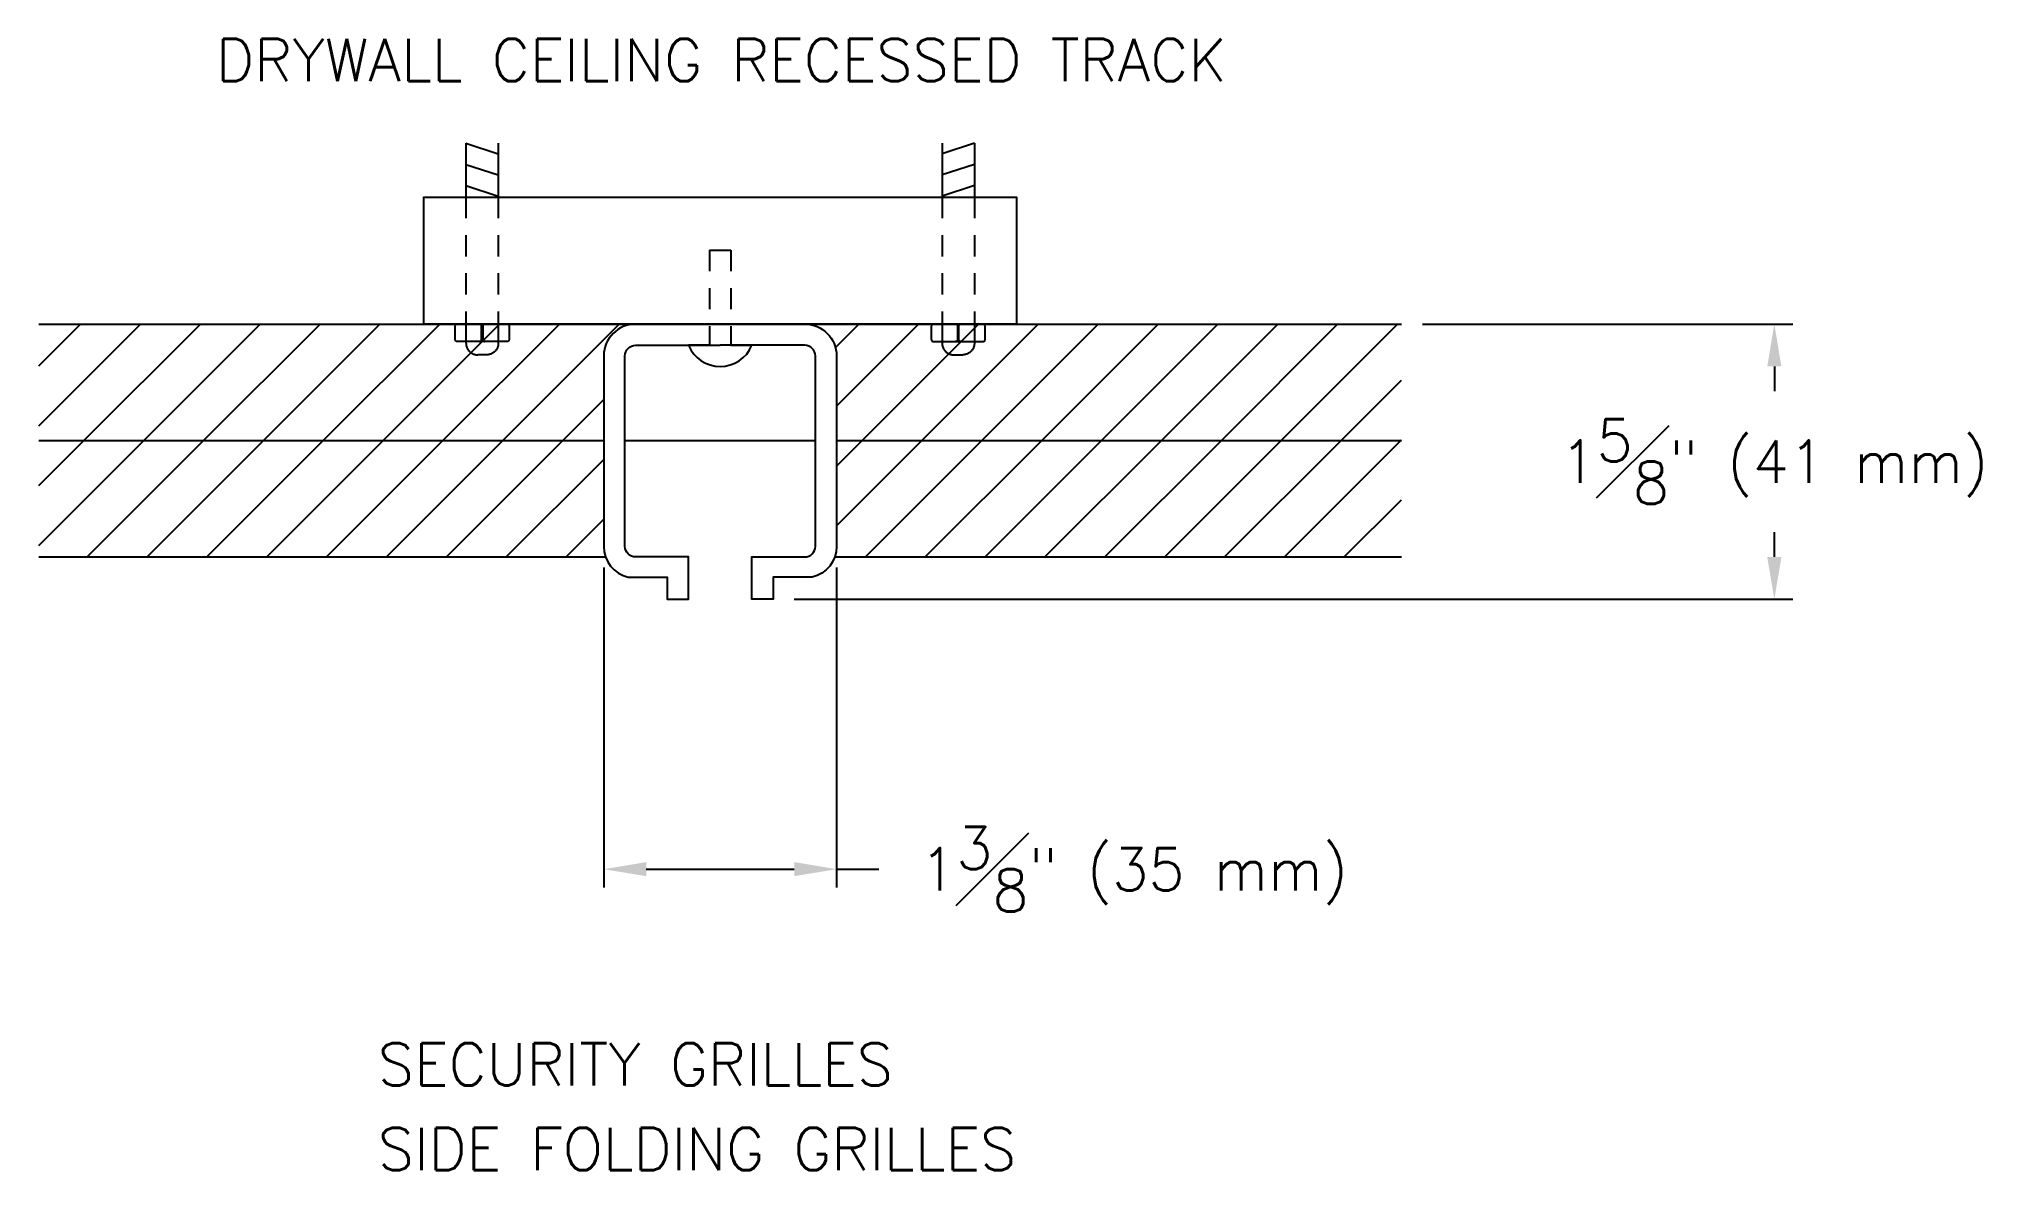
# Model space of a CAD drawing. Extents: x 0 to 11.5, y -1.6 to 5.1.
import ezdxf

# ---------------------------------------------------------------- set-up
doc = ezdxf.new("R2010")
doc.units = 0
doc.header["$MEASUREMENT"] = 0
doc.linetypes.add('HIDDEN2', pattern=[0.1875, 0.125, -0.0625])
doc.layers.get('0').update_dxf_attribs({"linetype": 'CONTINUOUS'})
doc.layers.get('DEFPOINTS').update_dxf_attribs({"linetype": 'CONTINUOUS'})
for name, color, linetype in [('R-ANNO-DIMS', 3, 'CONTINUOUS'), ('R-ANNO-TEXT', 6, 'CONTINUOUS'), ('R-SWTS-DET1', 1, 'CONTINUOUS'), ('R-SWTS-DET2', 4, 'CONTINUOUS'), ('R-SWTS-PAT1', 5, 'CONTINUOUS')]:
    doc.layers.add(name, color=color, linetype=linetype)
doc.styles.add('SWTSTEXT', font='romans.shx')
doc.dimstyles.new('SWTSARCH', dxfattribs={"dimscale": 2, "dimtxt": 0.125, "dimasz": 0.125, "dimexe": 0.054688, "dimexo": 0.0625, "dimgap": 0.0625, "dimtad": 0, "dimtih": 1, "dimtoh": 1, "dimdec": 4, "dimzin": 3, "dimdsep": 46, "dimlunit": 4, "dimtxsty": 'SWTSTEXT', "dimcen": 0.1875, "dimdle": 0.179688, "dimclrd": 256, "dimclre": 256, "dimclrt": 256, "dimaunit": 1, "dimadec": 0, "dimazin": 0, "dimtfac": 1, "dimtdec": 4, "dimtofl": 0, "dimtmove": 0, "dimatfit": 3, "dimfxl": 0, "dimfrac": 1, "dimtolj": 1, "dimtzin": 3, "dimarcsym": 0})

# ---------------------------------------------------------------- blocks, each defined once
blk = doc.blocks.new('*D7')
at = {"layer": 'DEFPOINTS', "color": 0, "linetype": 'Continuous'}
for p in [(3.341, 2.076, 0), (4.716, 2.076, 0), (4.716, 0.169)]:
    blk.add_point(p, dxfattribs=at)
at = {"layer": 'R-ANNO-DIMS', "linetype": 'Continuous', "lineweight": -2}
for p, q in [((3.341, 1.951), (3.341, 0.06)), ((4.716, 1.951), (4.716, 0.06)), ((3.591, 0.169), (4.466, 0.169)), ((4.716, 0.169), (4.966, 0.169))]:
    blk.add_line(p, q, dxfattribs=at)
at = {"layer": 'R-ANNO-DIMS', "linetype": 'Continuous'}
for points in [[(3.591, 0.211), (3.591, 0.128), (3.341, 0.169)], [(4.466, 0.211), (4.466, 0.128), (4.716, 0.169)]]:
    blk.add_solid(points, dxfattribs=at)
at = {"layer": 'R-ANNO-DIMS', "linetype": 'Continuous', "insert": (6.472, 0.169), "char_height": 0.25, "attachment_point": 5, "style": 'SWTSTEXT'}
blk.add_mtext('\\A1;1{\\H1.000000x;\\S3#8;}" (35 mm)', dxfattribs=at)
blk = doc.blocks.new('*D8')
at = {"layer": 'DEFPOINTS', "color": 0, "linetype": 'Continuous'}
for p in [(8.052, 3.388), (4.341, 1.763, 0), (10.254, 1.763)]:
    blk.add_point(p, dxfattribs=at)
at = {"layer": 'R-ANNO-DIMS', "linetype": 'Continuous', "lineweight": -2}
for p, q in [((8.177, 3.388), (10.363, 3.388)), ((10.254, 3.138), (10.254, 2.992)), ((10.254, 2.013), (10.254, 2.159)), ((4.466, 1.763), (10.363, 1.763))]:
    blk.add_line(p, q, dxfattribs=at)
at = {"layer": 'R-ANNO-DIMS', "linetype": 'Continuous'}
for points in [[(10.212, 3.138), (10.296, 3.138), (10.254, 3.388)], [(10.212, 2.013), (10.296, 2.013), (10.254, 1.763)]]:
    blk.add_solid(points, dxfattribs=at)
at = {"layer": 'R-ANNO-DIMS', "linetype": 'Continuous', "insert": (10.254, 2.576), "char_height": 0.25, "attachment_point": 5, "style": 'SWTSTEXT'}
blk.add_mtext('\\A1;1{\\H1.000000x;\\S5#8;}" (41 mm)', dxfattribs=at)
blk = doc.blocks.new('*U4')
at = {"layer": 'R-SWTS-DET2', "linetype": 'Continuous'}
for points in [[(5.42, 3.388, 0), (5.419, 3.388, 0), (5.418, 3.388, 0)], [(5.42, 3.388, 0), (5.418, 3.388, 0), (5.418, 3.388, 0)], [(5.42, 3.388, 0), (5.418, 3.388, 0), (5.418, 3.388, 0)], [(5.42, 3.388, 0), (5.421, 3.388, 0), (5.419, 3.388, 0)], [(5.42, 3.388, 0), (5.422, 3.387, 0), (5.448, 3.388, 0)], [(5.42, 3.388, 0), (5.45, 3.388, 0), (5.45, 3.388, 0)], [(5.42, 3.388, 0), (5.45, 3.388, 0), (5.45, 3.388, 0)], [(5.42, 3.388, 0), (5.45, 3.388, 0), (5.449, 3.388, 0)], [(5.42, 3.388, 0), (5.449, 3.388, 0), (5.447, 3.388, 0)], [(5.42, 3.388, 0), (5.447, 3.388, 0), (5.445, 3.388, 0)], [(5.42, 3.388, 0), (5.445, 3.388, 0), (5.443, 3.388, 0)], [(5.42, 3.388, 0), (5.443, 3.388, 0), (5.44, 3.388, 0)], [(5.42, 3.388, 0), (5.44, 3.388, 0), (5.434, 3.388, 0)], [(5.42, 3.388, 0), (5.434, 3.388, 0), (5.428, 3.388, 0)], [(5.42, 3.388, 0), (5.428, 3.388, 0), (5.425, 3.388, 0)], [(5.42, 3.388, 0), (5.425, 3.388, 0), (5.423, 3.388, 0)], [(5.42, 3.388, 0), (5.423, 3.388, 0), (5.421, 3.388, 0)], [(5.45, 3.388, 0), (5.42, 3.388, 0), (5.448, 3.388, 0)], [(5.448, 3.388, 0), (5.422, 3.387, 0), (5.445, 3.387, 0)], [(5.422, 3.387, 0), (5.425, 3.386, 0), (5.445, 3.387, 0)], [(5.445, 3.387, 0), (5.425, 3.386, 0), (5.443, 3.386, 0)], [(5.425, 3.386, 0), (5.427, 3.384, 0), (5.443, 3.386, 0)], [(5.443, 3.386, 0), (5.427, 3.384, 0), (5.441, 3.384, 0)], [(5.427, 3.384, 0), (5.428, 3.382, 0), (5.441, 3.384, 0)], [(5.441, 3.384, 0), (5.428, 3.382, 0), (5.44, 3.382, 0)], [(5.428, 3.382, 0), (5.429, 3.38, 0), (5.44, 3.382, 0)], [(5.44, 3.382, 0), (5.429, 3.38, 0), (5.439, 3.38, 0)], [(5.429, 3.38, 0), (5.43, 3.378, 0), (5.439, 3.38, 0)], [(5.439, 3.38, 0), (5.43, 3.378, 0), (5.438, 3.378, 0)], [(5.438, 3.378, 0), (5.43, 3.375, 0), (5.438, 3.375, 0)], [(5.43, 3.378, 0), (5.43, 3.375, 0), (5.438, 3.378, 0)], [(5.438, 3.375, 0), (5.43, 3.374, 0), (5.438, 3.374, 0)], [(5.43, 3.375, 0), (5.43, 3.374, 0), (5.438, 3.375, 0)], [(5.438, 3.375, 0), (5.43, 3.375, 0), (5.438, 3.375, 0)], [(5.43, 3.375, 0), (5.43, 3.375, 0), (5.438, 3.375, 0)], [(5.438, 3.374, 0), (5.43, 3.373, 0), (5.438, 3.373, 0)], [(5.43, 3.374, 0), (5.43, 3.373, 0), (5.438, 3.374, 0)], [(5.438, 3.373, 0), (5.43, 3.372, 0), (5.438, 3.372, 0)], [(5.43, 3.373, 0), (5.43, 3.372, 0), (5.438, 3.373, 0)], [(5.438, 3.372, 0), (5.43, 3.37, 0), (5.438, 3.37, 0)], [(5.43, 3.372, 0), (5.43, 3.37, 0), (5.438, 3.372, 0)], [(5.438, 3.37, 0), (5.43, 3.368, 0), (5.438, 3.368, 0)], [(5.43, 3.37, 0), (5.43, 3.368, 0), (5.438, 3.37, 0)], [(5.438, 3.368, 0), (5.43, 3.366, 0), (5.438, 3.366, 0)], [(5.43, 3.368, 0), (5.43, 3.366, 0), (5.438, 3.368, 0)], [(5.438, 3.366, 0), (5.43, 3.363, 0), (5.438, 3.363, 0)], [(5.43, 3.366, 0), (5.43, 3.363, 0), (5.438, 3.366, 0)], [(5.438, 3.363, 0), (5.43, 3.36, 0), (5.438, 3.36, 0)], [(5.43, 3.363, 0), (5.43, 3.36, 0), (5.438, 3.363, 0)], [(5.438, 3.36, 0), (5.43, 3.357, 0), (5.438, 3.357, 0)], [(5.43, 3.36, 0), (5.43, 3.357, 0), (5.438, 3.36, 0)], [(5.438, 3.357, 0), (5.43, 3.351, 0), (5.438, 3.351, 0)], [(5.43, 3.357, 0), (5.43, 3.351, 0), (5.438, 3.357, 0)], [(5.438, 3.351, 0), (5.43, 3.344, 0), (5.438, 3.344, 0)], [(5.43, 3.351, 0), (5.43, 3.344, 0), (5.438, 3.351, 0)], [(5.438, 3.344, 0), (5.43, 3.336, 0), (5.438, 3.336, 0)], [(5.43, 3.344, 0), (5.43, 3.336, 0), (5.438, 3.344, 0)], [(5.438, 3.336, 0), (5.43, 3.329, 0), (5.438, 3.329, 0)], [(5.43, 3.336, 0), (5.43, 3.329, 0), (5.438, 3.336, 0)], [(5.438, 3.329, 0), (5.43, 3.322, 0), (5.438, 3.322, 0)], [(5.43, 3.329, 0), (5.43, 3.322, 0), (5.438, 3.329, 0)], [(5.448, 3.285, 0), (5.418, 3.285, 0), (5.419, 3.285, 0)], [(5.448, 3.285, 0), (5.418, 3.285, 0), (5.418, 3.285, 0)], [(5.448, 3.285, 0), (5.418, 3.285, 0), (5.418, 3.285, 0)], [(5.42, 3.285, 0), (5.418, 3.285, 0), (5.448, 3.285, 0)], [(5.448, 3.285, 0), (5.419, 3.285, 0), (5.421, 3.285, 0)], [(5.445, 3.286, 0), (5.42, 3.285, 0), (5.448, 3.285, 0)], [(5.422, 3.286, 0), (5.42, 3.285, 0), (5.445, 3.286, 0)], [(5.448, 3.285, 0), (5.421, 3.285, 0), (5.423, 3.285, 0)], [(5.443, 3.287, 0), (5.422, 3.286, 0), (5.445, 3.286, 0)], [(5.425, 3.287, 0), (5.422, 3.286, 0), (5.443, 3.287, 0)], [(5.448, 3.285, 0), (5.423, 3.285, 0), (5.425, 3.285, 0)], [(5.441, 3.288, 0), (5.425, 3.287, 0), (5.443, 3.287, 0)], [(5.427, 3.288, 0), (5.425, 3.287, 0), (5.441, 3.288, 0)], [(5.448, 3.285, 0), (5.425, 3.285, 0), (5.428, 3.285, 0)], [(5.44, 3.29, 0), (5.427, 3.288, 0), (5.441, 3.288, 0)], [(5.428, 3.29, 0), (5.427, 3.288, 0), (5.44, 3.29, 0)], [(5.439, 3.292, 0), (5.428, 3.29, 0), (5.44, 3.29, 0)], [(5.429, 3.292, 0), (5.428, 3.29, 0), (5.439, 3.292, 0)], [(5.448, 3.285, 0), (5.428, 3.285, 0), (5.434, 3.285, 0)], [(5.438, 3.295, 0), (5.429, 3.292, 0), (5.439, 3.292, 0)], [(5.43, 3.295, 0), (5.429, 3.292, 0), (5.438, 3.295, 0)], [(5.438, 3.322, 0), (5.43, 3.315, 0), (5.438, 3.315, 0)], [(5.43, 3.322, 0), (5.43, 3.315, 0), (5.438, 3.322, 0)], [(5.438, 3.315, 0), (5.43, 3.312, 0), (5.438, 3.312, 0)], [(5.43, 3.315, 0), (5.43, 3.312, 0), (5.438, 3.315, 0)], [(5.438, 3.312, 0), (5.43, 3.31, 0), (5.438, 3.31, 0)], [(5.43, 3.312, 0), (5.43, 3.31, 0), (5.438, 3.312, 0)], [(5.438, 3.31, 0), (5.43, 3.307, 0), (5.438, 3.307, 0)], [(5.43, 3.31, 0), (5.43, 3.307, 0), (5.438, 3.31, 0)], [(5.438, 3.307, 0), (5.43, 3.305, 0), (5.438, 3.305, 0)], [(5.43, 3.307, 0), (5.43, 3.305, 0), (5.438, 3.307, 0)], [(5.438, 3.305, 0), (5.43, 3.303, 0), (5.438, 3.303, 0)], [(5.43, 3.305, 0), (5.43, 3.303, 0), (5.438, 3.305, 0)], [(5.438, 3.303, 0), (5.43, 3.301, 0), (5.438, 3.301, 0)], [(5.43, 3.303, 0), (5.43, 3.301, 0), (5.438, 3.303, 0)], [(5.438, 3.301, 0), (5.43, 3.299, 0), (5.438, 3.299, 0)], [(5.43, 3.301, 0), (5.43, 3.299, 0), (5.438, 3.301, 0)], [(5.438, 3.299, 0), (5.43, 3.298, 0), (5.438, 3.298, 0)], [(5.43, 3.299, 0), (5.43, 3.298, 0), (5.438, 3.299, 0)], [(5.438, 3.298, 0), (5.43, 3.297, 0), (5.438, 3.297, 0)], [(5.43, 3.298, 0), (5.43, 3.297, 0), (5.438, 3.298, 0)], [(5.438, 3.298, 0), (5.43, 3.298, 0), (5.438, 3.298, 0)], [(5.43, 3.298, 0), (5.43, 3.298, 0), (5.438, 3.298, 0)], [(5.438, 3.297, 0), (5.43, 3.295, 0), (5.438, 3.295, 0)], [(5.43, 3.297, 0), (5.43, 3.295, 0), (5.438, 3.297, 0)], [(5.448, 3.285, 0), (5.434, 3.285, 0), (5.44, 3.285, 0)], [(5.448, 3.285, 0), (5.44, 3.285, 0), (5.443, 3.285, 0)], [(5.448, 3.285, 0), (5.443, 3.285, 0), (5.445, 3.285, 0)], [(5.448, 3.285, 0), (5.445, 3.285, 0), (5.447, 3.285, 0)], [(5.448, 3.285, 0), (5.447, 3.285, 0), (5.449, 3.285, 0)], [(5.448, 3.285, 0), (5.45, 3.285, 0), (5.45, 3.285, 0)], [(5.448, 3.285, 0), (5.45, 3.285, 0), (5.45, 3.285, 0)], [(5.448, 3.285, 0), (5.449, 3.285, 0), (5.45, 3.285, 0)]]:
    blk.add_solid(points, dxfattribs=at)
blk = doc.blocks.new('*U3')
at = {"layer": 'R-SWTS-DET2', "linetype": 'Continuous', "extrusion": (0, 0, -1)}
for points in [[(-2.636, 3.388, 0), (-2.606, 3.388, 0), (-2.607, 3.388, 0)], [(-2.636, 3.388, 0), (-2.606, 3.388, 0), (-2.606, 3.388, 0)], [(-2.636, 3.388, 0), (-2.606, 3.388, 0), (-2.606, 3.388, 0)], [(-2.606, 3.388, 0), (-2.636, 3.388, 0), (-2.608, 3.388, 0)], [(-2.636, 3.388, 0), (-2.607, 3.388, 0), (-2.609, 3.388, 0)], [(-2.608, 3.388, 0), (-2.634, 3.387, 0), (-2.611, 3.387, 0)], [(-2.636, 3.388, 0), (-2.634, 3.387, 0), (-2.608, 3.388, 0)], [(-2.636, 3.388, 0), (-2.609, 3.388, 0), (-2.611, 3.388, 0)], [(-2.636, 3.388, 0), (-2.611, 3.388, 0), (-2.614, 3.388, 0)], [(-2.611, 3.387, 0), (-2.632, 3.386, 0), (-2.613, 3.386, 0)], [(-2.634, 3.387, 0), (-2.632, 3.386, 0), (-2.611, 3.387, 0)], [(-2.613, 3.386, 0), (-2.63, 3.384, 0), (-2.615, 3.384, 0)], [(-2.632, 3.386, 0), (-2.63, 3.384, 0), (-2.613, 3.386, 0)], [(-2.636, 3.388, 0), (-2.614, 3.388, 0), (-2.616, 3.388, 0)], [(-2.615, 3.384, 0), (-2.628, 3.382, 0), (-2.616, 3.382, 0)], [(-2.63, 3.384, 0), (-2.628, 3.382, 0), (-2.615, 3.384, 0)], [(-2.636, 3.388, 0), (-2.616, 3.388, 0), (-2.622, 3.388, 0)], [(-2.616, 3.382, 0), (-2.627, 3.38, 0), (-2.618, 3.38, 0)], [(-2.628, 3.382, 0), (-2.627, 3.38, 0), (-2.616, 3.382, 0)], [(-2.618, 3.38, 0), (-2.626, 3.378, 0), (-2.618, 3.378, 0)], [(-2.627, 3.38, 0), (-2.626, 3.378, 0), (-2.618, 3.38, 0)], [(-2.618, 3.378, 0), (-2.626, 3.375, 0), (-2.619, 3.375, 0)], [(-2.626, 3.378, 0), (-2.626, 3.375, 0), (-2.618, 3.378, 0)], [(-2.619, 3.375, 0), (-2.626, 3.374, 0), (-2.619, 3.374, 0)], [(-2.626, 3.375, 0), (-2.626, 3.374, 0), (-2.619, 3.375, 0)], [(-2.619, 3.375, 0), (-2.626, 3.375, 0), (-2.619, 3.375, 0)], [(-2.626, 3.375, 0), (-2.626, 3.375, 0), (-2.619, 3.375, 0)], [(-2.619, 3.374, 0), (-2.626, 3.373, 0), (-2.619, 3.373, 0)], [(-2.626, 3.374, 0), (-2.626, 3.373, 0), (-2.619, 3.374, 0)], [(-2.619, 3.373, 0), (-2.626, 3.372, 0), (-2.619, 3.372, 0)], [(-2.626, 3.373, 0), (-2.626, 3.372, 0), (-2.619, 3.373, 0)], [(-2.619, 3.372, 0), (-2.626, 3.37, 0), (-2.619, 3.37, 0)], [(-2.626, 3.372, 0), (-2.626, 3.37, 0), (-2.619, 3.372, 0)], [(-2.619, 3.37, 0), (-2.626, 3.368, 0), (-2.619, 3.368, 0)], [(-2.626, 3.37, 0), (-2.626, 3.368, 0), (-2.619, 3.37, 0)], [(-2.619, 3.368, 0), (-2.626, 3.366, 0), (-2.619, 3.366, 0)], [(-2.626, 3.368, 0), (-2.626, 3.366, 0), (-2.619, 3.368, 0)], [(-2.619, 3.366, 0), (-2.626, 3.363, 0), (-2.619, 3.363, 0)], [(-2.626, 3.366, 0), (-2.626, 3.363, 0), (-2.619, 3.366, 0)], [(-2.619, 3.363, 0), (-2.626, 3.36, 0), (-2.619, 3.36, 0)], [(-2.626, 3.363, 0), (-2.626, 3.36, 0), (-2.619, 3.363, 0)], [(-2.619, 3.36, 0), (-2.626, 3.357, 0), (-2.619, 3.357, 0)], [(-2.626, 3.36, 0), (-2.626, 3.357, 0), (-2.619, 3.36, 0)], [(-2.619, 3.357, 0), (-2.626, 3.351, 0), (-2.619, 3.351, 0)], [(-2.626, 3.357, 0), (-2.626, 3.351, 0), (-2.619, 3.357, 0)], [(-2.619, 3.351, 0), (-2.626, 3.344, 0), (-2.619, 3.344, 0)], [(-2.626, 3.351, 0), (-2.626, 3.344, 0), (-2.619, 3.351, 0)], [(-2.619, 3.344, 0), (-2.626, 3.336, 0), (-2.619, 3.336, 0)], [(-2.626, 3.344, 0), (-2.626, 3.336, 0), (-2.619, 3.344, 0)], [(-2.619, 3.336, 0), (-2.626, 3.329, 0), (-2.619, 3.329, 0)], [(-2.626, 3.336, 0), (-2.626, 3.329, 0), (-2.619, 3.336, 0)], [(-2.619, 3.329, 0), (-2.626, 3.322, 0), (-2.619, 3.322, 0)], [(-2.626, 3.329, 0), (-2.626, 3.322, 0), (-2.619, 3.329, 0)], [(-2.636, 3.388, 0), (-2.622, 3.388, 0), (-2.628, 3.388, 0)], [(-2.636, 3.388, 0), (-2.628, 3.388, 0), (-2.631, 3.388, 0)], [(-2.636, 3.388, 0), (-2.631, 3.388, 0), (-2.634, 3.388, 0)], [(-2.636, 3.388, 0), (-2.634, 3.388, 0), (-2.636, 3.388, 0)], [(-2.636, 3.388, 0), (-2.639, 3.388, 0), (-2.639, 3.388, 0)], [(-2.636, 3.388, 0), (-2.638, 3.388, 0), (-2.639, 3.388, 0)], [(-2.636, 3.388, 0), (-2.637, 3.388, 0), (-2.638, 3.388, 0)], [(-2.636, 3.388, 0), (-2.636, 3.388, 0), (-2.637, 3.388, 0)], [(-2.608, 3.285, 0), (-2.607, 3.285, 0), (-2.606, 3.285, 0)], [(-2.608, 3.285, 0), (-2.606, 3.285, 0), (-2.606, 3.285, 0)], [(-2.608, 3.285, 0), (-2.606, 3.285, 0), (-2.606, 3.285, 0)], [(-2.608, 3.285, 0), (-2.609, 3.285, 0), (-2.607, 3.285, 0)], [(-2.611, 3.286, 0), (-2.636, 3.285, 0), (-2.608, 3.285, 0)], [(-2.608, 3.285, 0), (-2.639, 3.285, 0), (-2.639, 3.285, 0)], [(-2.608, 3.285, 0), (-2.639, 3.285, 0), (-2.638, 3.285, 0)], [(-2.608, 3.285, 0), (-2.638, 3.285, 0), (-2.637, 3.285, 0)], [(-2.608, 3.285, 0), (-2.637, 3.285, 0), (-2.636, 3.285, 0)], [(-2.608, 3.285, 0), (-2.636, 3.285, 0), (-2.634, 3.285, 0)], [(-2.608, 3.285, 0), (-2.634, 3.285, 0), (-2.631, 3.285, 0)], [(-2.608, 3.285, 0), (-2.631, 3.285, 0), (-2.628, 3.285, 0)], [(-2.608, 3.285, 0), (-2.628, 3.285, 0), (-2.622, 3.285, 0)], [(-2.608, 3.285, 0), (-2.622, 3.285, 0), (-2.616, 3.285, 0)], [(-2.608, 3.285, 0), (-2.616, 3.285, 0), (-2.614, 3.285, 0)], [(-2.608, 3.285, 0), (-2.614, 3.285, 0), (-2.611, 3.285, 0)], [(-2.608, 3.285, 0), (-2.611, 3.285, 0), (-2.609, 3.285, 0)], [(-2.636, 3.285, 0), (-2.639, 3.285, 0), (-2.608, 3.285, 0)], [(-2.613, 3.287, 0), (-2.634, 3.286, 0), (-2.611, 3.286, 0)], [(-2.634, 3.286, 0), (-2.636, 3.285, 0), (-2.611, 3.286, 0)], [(-2.615, 3.288, 0), (-2.632, 3.287, 0), (-2.613, 3.287, 0)], [(-2.632, 3.287, 0), (-2.634, 3.286, 0), (-2.613, 3.287, 0)], [(-2.616, 3.29, 0), (-2.63, 3.288, 0), (-2.615, 3.288, 0)], [(-2.63, 3.288, 0), (-2.632, 3.287, 0), (-2.615, 3.288, 0)], [(-2.618, 3.292, 0), (-2.628, 3.29, 0), (-2.616, 3.29, 0)], [(-2.628, 3.29, 0), (-2.63, 3.288, 0), (-2.616, 3.29, 0)], [(-2.619, 3.297, 0), (-2.626, 3.295, 0), (-2.618, 3.295, 0)], [(-2.618, 3.295, 0), (-2.627, 3.292, 0), (-2.618, 3.292, 0)], [(-2.626, 3.295, 0), (-2.627, 3.292, 0), (-2.618, 3.295, 0)], [(-2.627, 3.292, 0), (-2.628, 3.29, 0), (-2.618, 3.292, 0)], [(-2.619, 3.322, 0), (-2.626, 3.315, 0), (-2.619, 3.315, 0)], [(-2.626, 3.322, 0), (-2.626, 3.315, 0), (-2.619, 3.322, 0)], [(-2.619, 3.315, 0), (-2.626, 3.312, 0), (-2.619, 3.312, 0)], [(-2.626, 3.315, 0), (-2.626, 3.312, 0), (-2.619, 3.315, 0)], [(-2.619, 3.312, 0), (-2.626, 3.31, 0), (-2.619, 3.31, 0)], [(-2.626, 3.312, 0), (-2.626, 3.31, 0), (-2.619, 3.312, 0)], [(-2.619, 3.31, 0), (-2.626, 3.307, 0), (-2.619, 3.307, 0)], [(-2.626, 3.31, 0), (-2.626, 3.307, 0), (-2.619, 3.31, 0)], [(-2.619, 3.307, 0), (-2.626, 3.305, 0), (-2.619, 3.305, 0)], [(-2.626, 3.307, 0), (-2.626, 3.305, 0), (-2.619, 3.307, 0)], [(-2.619, 3.305, 0), (-2.626, 3.303, 0), (-2.619, 3.303, 0)], [(-2.626, 3.305, 0), (-2.626, 3.303, 0), (-2.619, 3.305, 0)], [(-2.619, 3.303, 0), (-2.626, 3.301, 0), (-2.619, 3.301, 0)], [(-2.626, 3.303, 0), (-2.626, 3.301, 0), (-2.619, 3.303, 0)], [(-2.619, 3.301, 0), (-2.626, 3.299, 0), (-2.619, 3.299, 0)], [(-2.626, 3.301, 0), (-2.626, 3.299, 0), (-2.619, 3.301, 0)], [(-2.619, 3.299, 0), (-2.626, 3.298, 0), (-2.619, 3.298, 0)], [(-2.626, 3.299, 0), (-2.626, 3.298, 0), (-2.619, 3.299, 0)], [(-2.619, 3.298, 0), (-2.626, 3.297, 0), (-2.619, 3.297, 0)], [(-2.626, 3.298, 0), (-2.626, 3.297, 0), (-2.619, 3.298, 0)], [(-2.619, 3.298, 0), (-2.626, 3.298, 0), (-2.619, 3.298, 0)], [(-2.626, 3.298, 0), (-2.626, 3.298, 0), (-2.619, 3.298, 0)], [(-2.626, 3.297, 0), (-2.626, 3.295, 0), (-2.619, 3.297, 0)]]:
    blk.add_solid(points, dxfattribs=at)
blk = doc.blocks.new('*X2')
at = {"color": 0, "linetype": 'Continuous'}
for p, q in [((0.004, 2.788, 0), (0.604, 3.388, 0)), ((0.004, 3.142, 0), (0.25, 3.388, 0)), ((0.27, 2.701, 0), (0.958, 3.388, 0)), ((0.624, 2.701, 0), (1.311, 3.388, 0)), ((0.977, 2.701, 0), (1.665, 3.388, 0)), ((1.331, 2.701, 0), (2.018, 3.388, 0)), ((1.684, 2.701, 0), (2.372, 3.388, 0)), ((2.038, 2.701, 0), (2.725, 3.388, 0)), ((2.391, 2.701, 0), (3.079, 3.388, 0)), ((2.745, 2.701, 0), (3.432, 3.388, 0)), ((4.709, 3.25, 0), (4.847, 3.388, 0)), ((4.716, 2.904, 0), (5.2, 3.388, 0)), ((4.866, 2.701, 0), (5.554, 3.388, 0)), ((5.22, 2.701, 0), (5.907, 3.388, 0)), ((5.573, 2.701, 0), (6.261, 3.388, 0)), ((5.927, 2.701, 0), (6.614, 3.388, 0)), ((6.28, 2.701, 0), (6.968, 3.388, 0)), ((6.634, 2.701, 0), (7.321, 3.388, 0)), ((6.988, 2.701, 0), (7.675, 3.388, 0)), ((7.341, 2.701, 0), (8.029, 3.388, 0)), ((7.695, 2.701, 0), (8.052, 3.058, 0)), ((3.098, 2.701, 0), (3.341, 2.943, 0)), ((0.004, 2.081, 0), (0.624, 2.701, 0)), ((0.004, 2.435, 0), (0.27, 2.701, 0)), ((0.29, 2.013, 0), (0.977, 2.701, 0)), ((0.643, 2.013, 0), (1.331, 2.701, 0)), ((0.997, 2.013, 0), (1.684, 2.701, 0)), ((1.35, 2.013, 0), (2.038, 2.701, 0)), ((1.704, 2.013, 0), (2.391, 2.701, 0)), ((2.057, 2.013, 0), (2.745, 2.701, 0)), ((2.411, 2.013, 0), (3.098, 2.701, 0)), ((4.716, 2.196, 0), (5.22, 2.701, 0)), ((4.716, 2.55, 0), (4.866, 2.701, 0)), ((4.886, 2.013, 0), (5.573, 2.701, 0)), ((5.239, 2.013, 0), (5.927, 2.701, 0)), ((5.593, 2.013, 0), (6.28, 2.701, 0)), ((5.946, 2.013, 0), (6.634, 2.701, 0)), ((6.3, 2.013, 0), (6.988, 2.701, 0)), ((6.654, 2.013, 0), (7.341, 2.701, 0)), ((7.007, 2.013, 0), (7.695, 2.701, 0)), ((7.361, 2.013, 0), (8.048, 2.701, 0)), ((8.048, 2.701, 0), (8.052, 2.705, 0)), ((2.764, 2.013, 0), (3.341, 2.589, 0)), ((7.714, 2.013, 0), (8.052, 2.351, 0)), ((3.118, 2.013, 0), (3.341, 2.236, 0))]:
    blk.add_line(p, q, dxfattribs=at)

msp = doc.modelspace()

# ---------------------------------------------------------------- linework, layer by layer
at = {"layer": 'R-SWTS-DET1', "linetype": 'Continuous'}
for p, q in [((0.00414, 3.38806, 0), (8.05219, 3.38806, 0)), ((0.00414, 2.70056, 0), (3.34066, 2.70056, 0)), ((3.46566, 2.70056, 0), (4.59066, 2.70056, 0)), ((4.71566, 2.70056, 0), (8.05219, 2.70056, 0)), ((0.00414, 2.01306, 0), (3.35139, 2.01306, 0)), ((4.70494, 2.01306, 0), (8.05219, 2.01306, 0))]:
    msp.add_line(p, q, dxfattribs=at)
at = {"layer": 'R-SWTS-DET1', "linetype": 'Continuous', "flags": 128}
msp.add_lwpolyline([(2.27816, 3.38806), (2.27816, 4.13806), (5.77816, 4.13806), (5.77816, 3.38806)], close=True, dxfattribs=at)
for points in [[(4.02816, 3.38806), (3.52816, 3.38806, 0.41421356), (3.34066, 3.20056), (3.34066, 2.07556, 0.34834116), (3.48542, 1.893), (3.71566, 1.893), (3.71566, 1.76306), (3.84066, 1.76306), (3.84066, 2.01306), (3.52816, 2.01306, -0.41421356), (3.46566, 2.07556), (3.46566, 3.20056, -0.41421356), (3.52816, 3.26306), (4.02816, 3.26306)], [(4.02816, 3.38806), (4.52816, 3.38806, -0.41421356), (4.71566, 3.20056), (4.71566, 2.07556, -0.34834116), (4.57091, 1.893), (4.34066, 1.893), (4.34066, 1.76306), (4.21566, 1.76306), (4.21566, 2.01306), (4.52816, 2.01306, 0.41421356), (4.59066, 2.07556), (4.59066, 3.20056, 0.41421356), (4.52816, 3.26306), (4.02816, 3.26306)]]:
    msp.add_lwpolyline(points, format="xyb", dxfattribs=at)
at = {"layer": 'R-SWTS-DET2', "linetype": 'Continuous'}
for p, q in [((2.52691, 4.45645, 0), (2.71788, 4.39418, 0)), ((5.52942, 4.45645, 0), (5.33845, 4.39418, 0)), ((2.52691, 4.33145, 0), (2.71788, 4.26918, 0)), ((5.52942, 4.33145, 0), (5.33845, 4.26918, 0)), ((2.52691, 4.20645, 0), (2.71788, 4.14418, 0)), ((5.52942, 4.20645, 0), (5.33845, 4.14418, 0)), ((3.96566, 3.26306, 0), (3.84066, 3.26306, 0)), ((3.84066, 3.26306, 0), (3.84066, 3.26306, 0)), ((4.09066, 3.26306, 0), (4.21566, 3.26306, 0)), ((4.21566, 3.26306, 0), (4.21566, 3.26306, 0)), ((2.64883, 3.20701, 0), (2.59596, 3.20701, 0)), ((5.4075, 3.20701, 0), (5.46037, 3.20701, 0))]:
    msp.add_line(p, q, dxfattribs=at)
at = {"layer": 'R-SWTS-DET2', "linetype": 'HIDDEN2'}
for p, q in [((2.52691, 4.13806, 0), (2.52691, 3.38806, 0)), ((2.71788, 4.13806, 0), (2.71788, 3.38806, 0)), ((5.33845, 4.13806, 0), (5.33845, 3.38806, 0)), ((5.52942, 4.13806, 0), (5.52942, 3.38806, 0)), ((3.96566, 3.82556, 0), (4.09066, 3.82556, 0)), ((3.96566, 3.82556, 0), (3.96566, 3.26306, 0)), ((4.09066, 3.82556, 0), (4.09066, 3.26306, 0))]:
    msp.add_line(p, q, dxfattribs=at)
at = {"layer": 'R-SWTS-DET2', "flags": 128}
for points in [[(2.52691, 4.45645), (2.52691, 4.45635), (2.52691, 4.45605), (2.52691, 4.45555), (2.52691, 4.45486), (2.52691, 4.45398), (2.52691, 4.4529), (2.52691, 4.45164), (2.52691, 4.45019), (2.52691, 4.44856), (2.52691, 4.44674), (2.52691, 4.44258), (2.52691, 4.43771), (2.52691, 4.43215), (2.52691, 4.42593), (2.52691, 4.41906), (2.52691, 4.41156), (2.52691, 4.40344), (2.52691, 4.39472), (2.52691, 4.38541), (2.52691, 4.37555), (2.52691, 4.36513), (2.52691, 4.35419), (2.52691, 4.34273), (2.52691, 4.33078), (2.52691, 4.31835), (2.52691, 4.30545), (2.52691, 4.29212), (2.52691, 4.27835), (2.52691, 4.26418), (2.52691, 4.24961), (2.52691, 4.23466), (2.52691, 4.21936), (2.52691, 4.20371), (2.52691, 4.18774), (2.52691, 4.17147), (2.52691, 4.1549), (2.52691, 4.13806)], [(2.71788, 4.45645), (2.71788, 4.45635), (2.71788, 4.45605), (2.71788, 4.45555), (2.71788, 4.45486), (2.71788, 4.45398), (2.71788, 4.4529), (2.71788, 4.45164), (2.71788, 4.45019), (2.71788, 4.44856), (2.71788, 4.44674), (2.71788, 4.44258), (2.71788, 4.43771), (2.71788, 4.43215), (2.71788, 4.42593), (2.71788, 4.41906), (2.71788, 4.41156), (2.71788, 4.40344), (2.71788, 4.39472), (2.71788, 4.38541), (2.71788, 4.37555), (2.71788, 4.36513), (2.71788, 4.35419), (2.71788, 4.34273), (2.71788, 4.33078), (2.71788, 4.31835), (2.71788, 4.30545), (2.71788, 4.29212), (2.71788, 4.27835), (2.71788, 4.26418), (2.71788, 4.24961), (2.71788, 4.23466), (2.71788, 4.21936), (2.71788, 4.20371), (2.71788, 4.18774), (2.71788, 4.17147), (2.71788, 4.1549), (2.71788, 4.13806)], [(5.33845, 4.45645), (5.33845, 4.45635), (5.33845, 4.45605), (5.33845, 4.45555), (5.33845, 4.45486), (5.33845, 4.45398), (5.33845, 4.4529), (5.33845, 4.45164), (5.33845, 4.45019), (5.33845, 4.44856), (5.33845, 4.44674), (5.33845, 4.44258), (5.33845, 4.43771), (5.33845, 4.43215), (5.33845, 4.42593), (5.33845, 4.41906), (5.33845, 4.41156), (5.33845, 4.40344), (5.33845, 4.39472), (5.33845, 4.38541), (5.33845, 4.37555), (5.33845, 4.36513), (5.33845, 4.35419), (5.33845, 4.34273), (5.33845, 4.33078), (5.33845, 4.31835), (5.33845, 4.30545), (5.33845, 4.29212), (5.33845, 4.27835), (5.33845, 4.26418), (5.33845, 4.24961), (5.33845, 4.23466), (5.33845, 4.21936), (5.33845, 4.20371), (5.33845, 4.18774), (5.33845, 4.17147), (5.33845, 4.1549), (5.33845, 4.13806)], [(5.52942, 4.45645), (5.52942, 4.45635), (5.52942, 4.45605), (5.52942, 4.45555), (5.52942, 4.45486), (5.52942, 4.45398), (5.52942, 4.4529), (5.52942, 4.45164), (5.52942, 4.45019), (5.52942, 4.44856), (5.52942, 4.44674), (5.52942, 4.44258), (5.52942, 4.43771), (5.52942, 4.43215), (5.52942, 4.42593), (5.52942, 4.41906), (5.52942, 4.41156), (5.52942, 4.40344), (5.52942, 4.39472), (5.52942, 4.38541), (5.52942, 4.37555), (5.52942, 4.36513), (5.52942, 4.35419), (5.52942, 4.34273), (5.52942, 4.33078), (5.52942, 4.31835), (5.52942, 4.30545), (5.52942, 4.29212), (5.52942, 4.27835), (5.52942, 4.26418), (5.52942, 4.24961), (5.52942, 4.23466), (5.52942, 4.21936), (5.52942, 4.20371), (5.52942, 4.18774), (5.52942, 4.17147), (5.52942, 4.1549), (5.52942, 4.13806)], [(2.52691, 3.38806), (2.52691, 3.37811), (2.52691, 3.36854), (2.52691, 3.35938), (2.52691, 3.35063), (2.52691, 3.3423), (2.52691, 3.33441), (2.52691, 3.32697), (2.52691, 3.31999), (2.52691, 3.31347), (2.52691, 3.30744), (2.52691, 3.30191), (2.52691, 3.29687), (2.52691, 3.29236), (2.52691, 3.28837), (2.52691, 3.28492), (2.52691, 3.28202), (2.52691, 3.27968), (2.52691, 3.27792), (2.52691, 3.27674), (2.52691, 3.27615), (2.52691, 3.27605), (2.52691, 3.27552), (2.52693, 3.27446), (2.52701, 3.27236), (2.52736, 3.26821), (2.52795, 3.26413), (2.52878, 3.26012), (2.52984, 3.25621), (2.53112, 3.25238), (2.53261, 3.24866), (2.53432, 3.24505), (2.53622, 3.24156), (2.53831, 3.23818), (2.54058, 3.23494), (2.54304, 3.23184), (2.54566, 3.22888), (2.54844, 3.22608), (2.55138, 3.22344), (2.55447, 3.22097), (2.55769, 3.21867), (2.56105, 3.21655), (2.56453, 3.21463), (2.56812, 3.21291), (2.57183, 3.21139), (2.57564, 3.21008), (2.57955, 3.209), (2.58354, 3.20814), (2.58761, 3.20752), (2.59175, 3.20714), (2.59596, 3.20701)], [(2.71788, 3.38806), (2.71788, 3.37811), (2.71788, 3.36854), (2.71788, 3.35938), (2.71788, 3.35063), (2.71788, 3.3423), (2.71788, 3.33441), (2.71788, 3.32697), (2.71788, 3.31999), (2.71788, 3.31347), (2.71788, 3.30744), (2.71788, 3.30191), (2.71788, 3.29687), (2.71788, 3.29236), (2.71788, 3.28837), (2.71788, 3.28492), (2.71788, 3.28202), (2.71788, 3.27968), (2.71788, 3.27792), (2.71788, 3.27674), (2.71788, 3.27615), (2.71788, 3.27605), (2.71788, 3.27552), (2.71786, 3.27446), (2.71778, 3.27236), (2.71743, 3.26821), (2.71684, 3.26413), (2.71601, 3.26012), (2.71495, 3.25621), (2.71367, 3.25238), (2.71217, 3.24866), (2.71047, 3.24505), (2.70857, 3.24156), (2.70648, 3.23818), (2.7042, 3.23494), (2.70175, 3.23184), (2.69913, 3.22888), (2.69634, 3.22608), (2.69341, 3.22344), (2.69032, 3.22097), (2.6871, 3.21867), (2.68374, 3.21655), (2.68026, 3.21463), (2.67666, 3.21291), (2.67295, 3.21139), (2.66915, 3.21008), (2.66524, 3.209), (2.66125, 3.20814), (2.65718, 3.20752), (2.65304, 3.20714), (2.64883, 3.20701)], [(5.33845, 3.38806), (5.33845, 3.37811), (5.33845, 3.36854), (5.33845, 3.35938), (5.33845, 3.35063), (5.33845, 3.3423), (5.33845, 3.33441), (5.33845, 3.32697), (5.33845, 3.31999), (5.33845, 3.31347), (5.33845, 3.30744), (5.33845, 3.30191), (5.33845, 3.29687), (5.33845, 3.29236), (5.33845, 3.28837), (5.33845, 3.28492), (5.33845, 3.28202), (5.33845, 3.27968), (5.33845, 3.27792), (5.33845, 3.27674), (5.33845, 3.27615), (5.33845, 3.27605), (5.33845, 3.27552), (5.33847, 3.27446), (5.33855, 3.27236), (5.3389, 3.26821), (5.33949, 3.26413), (5.34032, 3.26012), (5.34138, 3.25621), (5.34266, 3.25238), (5.34416, 3.24866), (5.34586, 3.24505), (5.34776, 3.24156), (5.34985, 3.23818), (5.35213, 3.23494), (5.35458, 3.23184), (5.3572, 3.22888), (5.35998, 3.22608), (5.36292, 3.22344), (5.36601, 3.22097), (5.36923, 3.21867), (5.37259, 3.21655), (5.37607, 3.21463), (5.37967, 3.21291), (5.38337, 3.21139), (5.38718, 3.21008), (5.39109, 3.209), (5.39508, 3.20814), (5.39915, 3.20752), (5.40329, 3.20714), (5.4075, 3.20701)], [(5.52942, 3.38806), (5.52942, 3.37811), (5.52942, 3.36854), (5.52942, 3.35938), (5.52942, 3.35063), (5.52942, 3.3423), (5.52942, 3.33441), (5.52942, 3.32697), (5.52942, 3.31999), (5.52942, 3.31347), (5.52942, 3.30744), (5.52942, 3.30191), (5.52942, 3.29687), (5.52942, 3.29236), (5.52942, 3.28837), (5.52942, 3.28492), (5.52942, 3.28202), (5.52942, 3.27968), (5.52942, 3.27792), (5.52942, 3.27674), (5.52942, 3.27615), (5.52942, 3.27605), (5.52942, 3.27552), (5.5294, 3.27446), (5.52932, 3.27236), (5.52897, 3.26821), (5.52838, 3.26413), (5.52755, 3.26012), (5.52649, 3.25621), (5.52521, 3.25238), (5.52372, 3.24866), (5.52201, 3.24505), (5.52011, 3.24156), (5.51802, 3.23818), (5.51575, 3.23494), (5.51329, 3.23184), (5.51067, 3.22888), (5.50789, 3.22608), (5.50495, 3.22344), (5.50186, 3.22097), (5.49864, 3.21867), (5.49528, 3.21655), (5.4918, 3.21463), (5.4882, 3.21291), (5.4845, 3.21139), (5.48069, 3.21008), (5.47678, 3.209), (5.47279, 3.20814), (5.46872, 3.20752), (5.46458, 3.20714), (5.46037, 3.20701)]]:
    msp.add_lwpolyline(points, dxfattribs=at)
at = {"layer": 'R-SWTS-DET2', "extrusion": (0, 0, -1), "flags": 128}
for points in [[(-2.47631, 3.28464), (-2.47375, 3.2849), (-2.47136, 3.28565), (-2.4692, 3.28683), (-2.46731, 3.28839), (-2.46574, 3.29028), (-2.46456, 3.29245), (-2.46382, 3.29485), (-2.46356, 3.29741), (-2.46356, 3.29764), (-2.46356, 3.29829), (-2.46356, 3.29934), (-2.46356, 3.30076), (-2.46356, 3.30252), (-2.46356, 3.3046), (-2.46356, 3.30696), (-2.46356, 3.30958), (-2.46356, 3.31243), (-2.46356, 3.31548), (-2.46356, 3.32206), (-2.46356, 3.3291), (-2.46356, 3.33636), (-2.46356, 3.34363), (-2.46356, 3.35066), (-2.46356, 3.35724), (-2.46356, 3.36029), (-2.46356, 3.36314), (-2.46356, 3.36576), (-2.46356, 3.36812), (-2.46356, 3.3702), (-2.46356, 3.37196), (-2.46356, 3.37339), (-2.46356, 3.37444), (-2.46356, 3.37509), (-2.46356, 3.37531), (-2.46382, 3.37787), (-2.46456, 3.38026), (-2.46574, 3.38242), (-2.46731, 3.38431), (-2.4692, 3.38588), (-2.47136, 3.38706), (-2.47375, 3.3878), (-2.47631, 3.38806), (-2.47652, 3.38806), (-2.47715, 3.38806), (-2.47817, 3.38806), (-2.47959, 3.38806), (-2.48138, 3.38806), (-2.48353, 3.38806), (-2.48603, 3.38806), (-2.48886, 3.38806), (-2.49202, 3.38806), (-2.49548, 3.38806), (-2.49923, 3.38806), (-2.50327, 3.38806), (-2.50757, 3.38806), (-2.51213, 3.38806), (-2.51693, 3.38806), (-2.52196, 3.38806), (-2.5272, 3.38806), (-2.53264, 3.38806), (-2.54407, 3.38806), (-2.55614, 3.38806), (-2.56874, 3.38806), (-2.58178, 3.38806), (-2.59513, 3.38806), (-2.62238, 3.38806), (-2.64962, 3.38806), (-2.66298, 3.38806), (-2.67601, 3.38806), (-2.68862, 3.38806), (-2.70069, 3.38806), (-2.71212, 3.38806), (-2.71756, 3.38806), (-2.7228, 3.38806), (-2.72783, 3.38806), (-2.73263, 3.38806), (-2.73719, 3.38806), (-2.74149, 3.38806), (-2.74553, 3.38806), (-2.74928, 3.38806), (-2.75274, 3.38806), (-2.7559, 3.38806), (-2.75873, 3.38806), (-2.76123, 3.38806), (-2.76338, 3.38806), (-2.76517, 3.38806), (-2.76658, 3.38806), (-2.76761, 3.38806), (-2.76824, 3.38806), (-2.76845, 3.38806), (-2.77101, 3.3878), (-2.7734, 3.38706), (-2.77556, 3.38588), (-2.77745, 3.38431), (-2.77901, 3.38242), (-2.78019, 3.38026), (-2.78094, 3.37787), (-2.7812, 3.37531), (-2.7812, 3.37509), (-2.7812, 3.37444), (-2.7812, 3.37339), (-2.7812, 3.37196), (-2.7812, 3.3702), (-2.7812, 3.36812), (-2.7812, 3.36576), (-2.7812, 3.36314), (-2.7812, 3.36029), (-2.7812, 3.35724), (-2.7812, 3.35066), (-2.7812, 3.34363), (-2.7812, 3.33636), (-2.7812, 3.3291), (-2.7812, 3.32206), (-2.7812, 3.31548), (-2.7812, 3.31243), (-2.7812, 3.30958), (-2.7812, 3.30696), (-2.7812, 3.3046), (-2.7812, 3.30252), (-2.7812, 3.30076), (-2.7812, 3.29934), (-2.7812, 3.29829), (-2.7812, 3.29764), (-2.7812, 3.29741), (-2.78094, 3.29485), (-2.78019, 3.29245), (-2.77901, 3.29028), (-2.77745, 3.28839), (-2.77556, 3.28683), (-2.7734, 3.28565), (-2.77101, 3.2849), (-2.76845, 3.28464), (-2.76824, 3.28464), (-2.76761, 3.28464), (-2.76658, 3.28464), (-2.76517, 3.28464), (-2.76338, 3.28464), (-2.76123, 3.28464), (-2.75873, 3.28464), (-2.7559, 3.28464), (-2.75274, 3.28464), (-2.74928, 3.28464), (-2.74553, 3.28464), (-2.74149, 3.28464), (-2.73719, 3.28464), (-2.73263, 3.28464), (-2.72783, 3.28464), (-2.7228, 3.28464), (-2.71756, 3.28464), (-2.71212, 3.28464), (-2.70069, 3.28464), (-2.68862, 3.28464), (-2.67601, 3.28464), (-2.66298, 3.28464), (-2.64962, 3.28464), (-2.62238, 3.28464), (-2.59513, 3.28464), (-2.58178, 3.28464), (-2.56874, 3.28464), (-2.55614, 3.28464), (-2.54407, 3.28464), (-2.53264, 3.28464), (-2.5272, 3.28464), (-2.52196, 3.28464), (-2.51693, 3.28464), (-2.51213, 3.28464), (-2.50757, 3.28464), (-2.50327, 3.28464), (-2.49923, 3.28464), (-2.49548, 3.28464), (-2.49202, 3.28464), (-2.48886, 3.28464), (-2.48603, 3.28464), (-2.48353, 3.28464), (-2.48138, 3.28464), (-2.47959, 3.28464), (-2.47817, 3.28464), (-2.47715, 3.28464), (-2.47652, 3.28464)], [(-5.4504, 3.28464), (-5.44783, 3.2849), (-5.44544, 3.28565), (-5.44328, 3.28683), (-5.44139, 3.28839), (-5.43983, 3.29028), (-5.43865, 3.29245), (-5.43791, 3.29485), (-5.43765, 3.29741), (-5.43765, 3.29764), (-5.43765, 3.29829), (-5.43765, 3.29934), (-5.43765, 3.30076), (-5.43765, 3.30252), (-5.43765, 3.3046), (-5.43765, 3.30696), (-5.43765, 3.30958), (-5.43765, 3.31243), (-5.43765, 3.31548), (-5.43765, 3.32206), (-5.43765, 3.3291), (-5.43765, 3.33636), (-5.43765, 3.34363), (-5.43765, 3.35066), (-5.43765, 3.35724), (-5.43765, 3.36029), (-5.43765, 3.36314), (-5.43765, 3.36576), (-5.43765, 3.36812), (-5.43765, 3.3702), (-5.43765, 3.37196), (-5.43765, 3.37339), (-5.43765, 3.37444), (-5.43765, 3.37509), (-5.43765, 3.37531), (-5.43791, 3.37787), (-5.43865, 3.38026), (-5.43983, 3.38242), (-5.44139, 3.38431), (-5.44328, 3.38588), (-5.44544, 3.38706), (-5.44783, 3.3878), (-5.4504, 3.38806), (-5.45031, 3.38806), (-5.45003, 3.38806), (-5.44899, 3.38806), (-5.44736, 3.38806), (-5.44526, 3.38806), (-5.44277, 3.38806), (-5.43999, 3.38806), (-5.43395, 3.38806), (-5.42791, 3.38806), (-5.42513, 3.38806), (-5.42264, 3.38806), (-5.42054, 3.38806), (-5.41891, 3.38806), (-5.41787, 3.38806), (-5.4176, 3.38806), (-5.4175, 3.38806), (-5.42006, 3.3878), (-5.42245, 3.38706), (-5.42461, 3.38588), (-5.4265, 3.38431), (-5.42807, 3.38242), (-5.42925, 3.38026), (-5.42999, 3.37787), (-5.43025, 3.37531), (-5.43025, 3.37509), (-5.43025, 3.37444), (-5.43025, 3.37339), (-5.43025, 3.37196), (-5.43025, 3.3702), (-5.43025, 3.36812), (-5.43025, 3.36576), (-5.43025, 3.36314), (-5.43025, 3.36029), (-5.43025, 3.35724), (-5.43025, 3.35066), (-5.43025, 3.34363), (-5.43025, 3.33636), (-5.43025, 3.3291), (-5.43025, 3.32206), (-5.43025, 3.31548), (-5.43025, 3.31243), (-5.43025, 3.30958), (-5.43025, 3.30696), (-5.43025, 3.3046), (-5.43025, 3.30252), (-5.43025, 3.30076), (-5.43025, 3.29934), (-5.43025, 3.29829), (-5.43025, 3.29764), (-5.43025, 3.29741), (-5.42999, 3.29485), (-5.42925, 3.29245), (-5.42807, 3.29028), (-5.4265, 3.28839), (-5.42461, 3.28683), (-5.42245, 3.28565), (-5.42006, 3.2849), (-5.4175, 3.28464), (-5.4176, 3.28464), (-5.41787, 3.28464), (-5.41891, 3.28464), (-5.42054, 3.28464), (-5.42264, 3.28464), (-5.42513, 3.28464), (-5.42791, 3.28464), (-5.43395, 3.28464), (-5.43999, 3.28464), (-5.44277, 3.28464), (-5.44526, 3.28464), (-5.44736, 3.28464), (-5.44899, 3.28464), (-5.45003, 3.28464), (-5.45031, 3.28464)]]:
    msp.add_lwpolyline(points, close=True, dxfattribs=at)
at = {"layer": 'R-SWTS-DET2', "flags": 128}
for points in [[(2.60593, 3.28464), (2.60849, 3.2849), (2.61089, 3.28565), (2.61305, 3.28683), (2.61494, 3.28839), (2.6165, 3.29028), (2.61768, 3.29245), (2.61842, 3.29485), (2.61868, 3.29741), (2.61868, 3.29764), (2.61868, 3.29829), (2.61868, 3.29934), (2.61868, 3.30076), (2.61868, 3.30252), (2.61868, 3.3046), (2.61868, 3.30696), (2.61868, 3.30958), (2.61868, 3.31243), (2.61868, 3.31548), (2.61868, 3.32206), (2.61868, 3.3291), (2.61868, 3.33636), (2.61868, 3.34363), (2.61868, 3.35066), (2.61868, 3.35724), (2.61868, 3.36029), (2.61868, 3.36314), (2.61868, 3.36576), (2.61868, 3.36812), (2.61868, 3.3702), (2.61868, 3.37196), (2.61868, 3.37339), (2.61868, 3.37444), (2.61868, 3.37509), (2.61868, 3.37531), (2.61842, 3.37787), (2.61768, 3.38026), (2.6165, 3.38242), (2.61494, 3.38431), (2.61305, 3.38588), (2.61089, 3.38706), (2.60849, 3.3878), (2.60593, 3.38806), (2.60602, 3.38806), (2.6063, 3.38806), (2.60734, 3.38806), (2.60897, 3.38806), (2.61107, 3.38806), (2.61356, 3.38806), (2.61634, 3.38806), (2.62238, 3.38806), (2.62842, 3.38806), (2.6312, 3.38806), (2.63369, 3.38806), (2.63579, 3.38806), (2.63741, 3.38806), (2.63846, 3.38806), (2.63873, 3.38806), (2.63883, 3.38806), (2.63627, 3.3878), (2.63388, 3.38706), (2.63172, 3.38588), (2.62983, 3.38431), (2.62826, 3.38242), (2.62708, 3.38026), (2.62634, 3.37787), (2.62608, 3.37531), (2.62608, 3.37509), (2.62608, 3.37444), (2.62608, 3.37339), (2.62608, 3.37196), (2.62608, 3.3702), (2.62608, 3.36812), (2.62608, 3.36576), (2.62608, 3.36314), (2.62608, 3.36029), (2.62608, 3.35724), (2.62608, 3.35066), (2.62608, 3.34363), (2.62608, 3.33636), (2.62608, 3.3291), (2.62608, 3.32206), (2.62608, 3.31548), (2.62608, 3.31243), (2.62608, 3.30958), (2.62608, 3.30696), (2.62608, 3.3046), (2.62608, 3.30252), (2.62608, 3.30076), (2.62608, 3.29934), (2.62608, 3.29829), (2.62608, 3.29764), (2.62608, 3.29741), (2.62634, 3.29485), (2.62708, 3.29245), (2.62826, 3.29028), (2.62983, 3.28839), (2.63172, 3.28683), (2.63388, 3.28565), (2.63627, 3.2849), (2.63883, 3.28464), (2.63873, 3.28464), (2.63846, 3.28464), (2.63741, 3.28464), (2.63579, 3.28464), (2.63369, 3.28464), (2.6312, 3.28464), (2.62842, 3.28464), (2.62238, 3.28464), (2.61634, 3.28464), (2.61356, 3.28464), (2.61107, 3.28464), (2.60897, 3.28464), (2.60734, 3.28464), (2.6063, 3.28464), (2.60602, 3.28464)], [(5.58002, 3.28464), (5.58258, 3.2849), (5.58497, 3.28565), (5.58713, 3.28683), (5.58902, 3.28839), (5.59058, 3.29028), (5.59177, 3.29245), (5.59251, 3.29485), (5.59277, 3.29741), (5.59277, 3.29764), (5.59277, 3.29829), (5.59277, 3.29934), (5.59277, 3.30076), (5.59277, 3.30252), (5.59277, 3.3046), (5.59277, 3.30696), (5.59277, 3.30958), (5.59277, 3.31243), (5.59277, 3.31548), (5.59277, 3.32206), (5.59277, 3.3291), (5.59277, 3.33636), (5.59277, 3.34363), (5.59277, 3.35066), (5.59277, 3.35724), (5.59277, 3.36029), (5.59277, 3.36314), (5.59277, 3.36576), (5.59277, 3.36812), (5.59277, 3.3702), (5.59277, 3.37196), (5.59277, 3.37339), (5.59277, 3.37444), (5.59277, 3.37509), (5.59277, 3.37531), (5.59251, 3.37787), (5.59177, 3.38026), (5.59058, 3.38242), (5.58902, 3.38431), (5.58713, 3.38588), (5.58497, 3.38706), (5.58258, 3.3878), (5.58002, 3.38806), (5.57981, 3.38806), (5.57918, 3.38806), (5.57816, 3.38806), (5.57674, 3.38806), (5.57495, 3.38806), (5.5728, 3.38806), (5.5703, 3.38806), (5.56747, 3.38806), (5.56431, 3.38806), (5.56085, 3.38806), (5.5571, 3.38806), (5.55306, 3.38806), (5.54876, 3.38806), (5.5442, 3.38806), (5.5394, 3.38806), (5.53437, 3.38806), (5.52913, 3.38806), (5.52369, 3.38806), (5.51226, 3.38806), (5.50019, 3.38806), (5.48759, 3.38806), (5.47455, 3.38806), (5.4612, 3.38806), (5.43395, 3.38806), (5.4067, 3.38806), (5.39335, 3.38806), (5.38032, 3.38806), (5.36771, 3.38806), (5.35564, 3.38806), (5.34421, 3.38806), (5.33877, 3.38806), (5.33353, 3.38806), (5.3285, 3.38806), (5.3237, 3.38806), (5.31914, 3.38806), (5.31484, 3.38806), (5.3108, 3.38806), (5.30705, 3.38806), (5.30359, 3.38806), (5.30043, 3.38806), (5.2976, 3.38806), (5.2951, 3.38806), (5.29295, 3.38806), (5.29116, 3.38806), (5.28975, 3.38806), (5.28872, 3.38806), (5.28809, 3.38806), (5.28788, 3.38806), (5.28532, 3.3878), (5.28293, 3.38706), (5.28077, 3.38588), (5.27888, 3.38431), (5.27732, 3.38242), (5.27614, 3.38026), (5.27539, 3.37787), (5.27513, 3.37531), (5.27513, 3.37509), (5.27513, 3.37444), (5.27513, 3.37339), (5.27513, 3.37196), (5.27513, 3.3702), (5.27513, 3.36812), (5.27513, 3.36576), (5.27513, 3.36314), (5.27513, 3.36029), (5.27513, 3.35724), (5.27513, 3.35066), (5.27513, 3.34363), (5.27513, 3.33636), (5.27513, 3.3291), (5.27513, 3.32206), (5.27513, 3.31548), (5.27513, 3.31243), (5.27513, 3.30958), (5.27513, 3.30696), (5.27513, 3.3046), (5.27513, 3.30252), (5.27513, 3.30076), (5.27513, 3.29934), (5.27513, 3.29829), (5.27513, 3.29764), (5.27513, 3.29741), (5.27539, 3.29485), (5.27614, 3.29245), (5.27732, 3.29028), (5.27888, 3.28839), (5.28077, 3.28683), (5.28293, 3.28565), (5.28532, 3.2849), (5.28788, 3.28464), (5.28809, 3.28464), (5.28872, 3.28464), (5.28975, 3.28464), (5.29116, 3.28464), (5.29295, 3.28464), (5.2951, 3.28464), (5.2976, 3.28464), (5.30043, 3.28464), (5.30359, 3.28464), (5.30705, 3.28464), (5.3108, 3.28464), (5.31484, 3.28464), (5.31914, 3.28464), (5.3237, 3.28464), (5.3285, 3.28464), (5.33353, 3.28464), (5.33877, 3.28464), (5.34421, 3.28464), (5.35564, 3.28464), (5.36771, 3.28464), (5.38032, 3.28464), (5.39335, 3.28464), (5.4067, 3.28464), (5.43395, 3.28464), (5.4612, 3.28464), (5.47455, 3.28464), (5.48759, 3.28464), (5.50019, 3.28464), (5.51226, 3.28464), (5.52369, 3.28464), (5.52913, 3.28464), (5.53437, 3.28464), (5.5394, 3.28464), (5.5442, 3.28464), (5.54876, 3.28464), (5.55306, 3.28464), (5.5571, 3.28464), (5.56085, 3.28464), (5.56431, 3.28464), (5.56747, 3.28464), (5.5703, 3.28464), (5.5728, 3.28464), (5.57495, 3.28464), (5.57674, 3.28464), (5.57816, 3.28464), (5.57918, 3.28464), (5.57981, 3.28464)]]:
    msp.add_lwpolyline(points, close=True, dxfattribs=at)
at = {"layer": 'R-SWTS-DET2', "linetype": 'Continuous'}
msp.add_arc((4.02816, 3.34119, 0), 0.20313, 202.619865, 337.380135, dxfattribs=at)

# ---------------------------------------------------------------- block references
for name in ['*U3', '*U4']:
    msp.add_blockref(name, (0, 0), dxfattribs=at)
at = {"layer": 'R-SWTS-PAT1', "linetype": 'Continuous'}
msp.add_blockref('*X2', (0, 0), dxfattribs=at)

# ---------------------------------------------------------------- texts
at = {"layer": 'R-ANNO-TEXT', "linetype": 'Continuous', "style": 'SWTSTEXT'}
for s, p in [('DRYWALL CEILING RECESSED TRACK', (1.05071, 4.82283, 0)), ('SECURITY GRILLES', (2.00616, -1.10829, 0)), ('SIDE FOLDING GRILLES', (2.00616, -1.60829, 0))]:
    msp.add_text(s, height=0.25, dxfattribs=at).set_placement(p)

# ---------------------------------------------------------------- dimensions: what is measured, and where the dimension line sits
at = {"layer": 'R-ANNO-DIMS', "linetype": 'Continuous'}
dim = msp.add_linear_dim(base=(10.25403, 1.76306, 0), p1=(8.05219, 3.38806, 0), p2=(4.34066, 1.76306, 0), angle=90, text='<> (41 mm)', dimstyle='SWTSARCH', dxfattribs=at)
dim.commit()
dim.dimension.update_dxf_attribs({"geometry": '*D8', "text_midpoint": (10.25403, 2.57556, 0), "dimtype": 160})
dim = msp.add_linear_dim(base=(4.71566, 0.16931, 0), p1=(3.34066, 2.07556, 0), p2=(4.71566, 2.07556, 0), text='<> (35 mm)', dimstyle='SWTSARCH', dxfattribs=at)
dim.commit()
dim.dimension.update_dxf_attribs({"geometry": '*D7', "text_midpoint": (6.47162, 0.16931, 0), "dimtype": 160})

doc.saveas('drawing.dxf')
